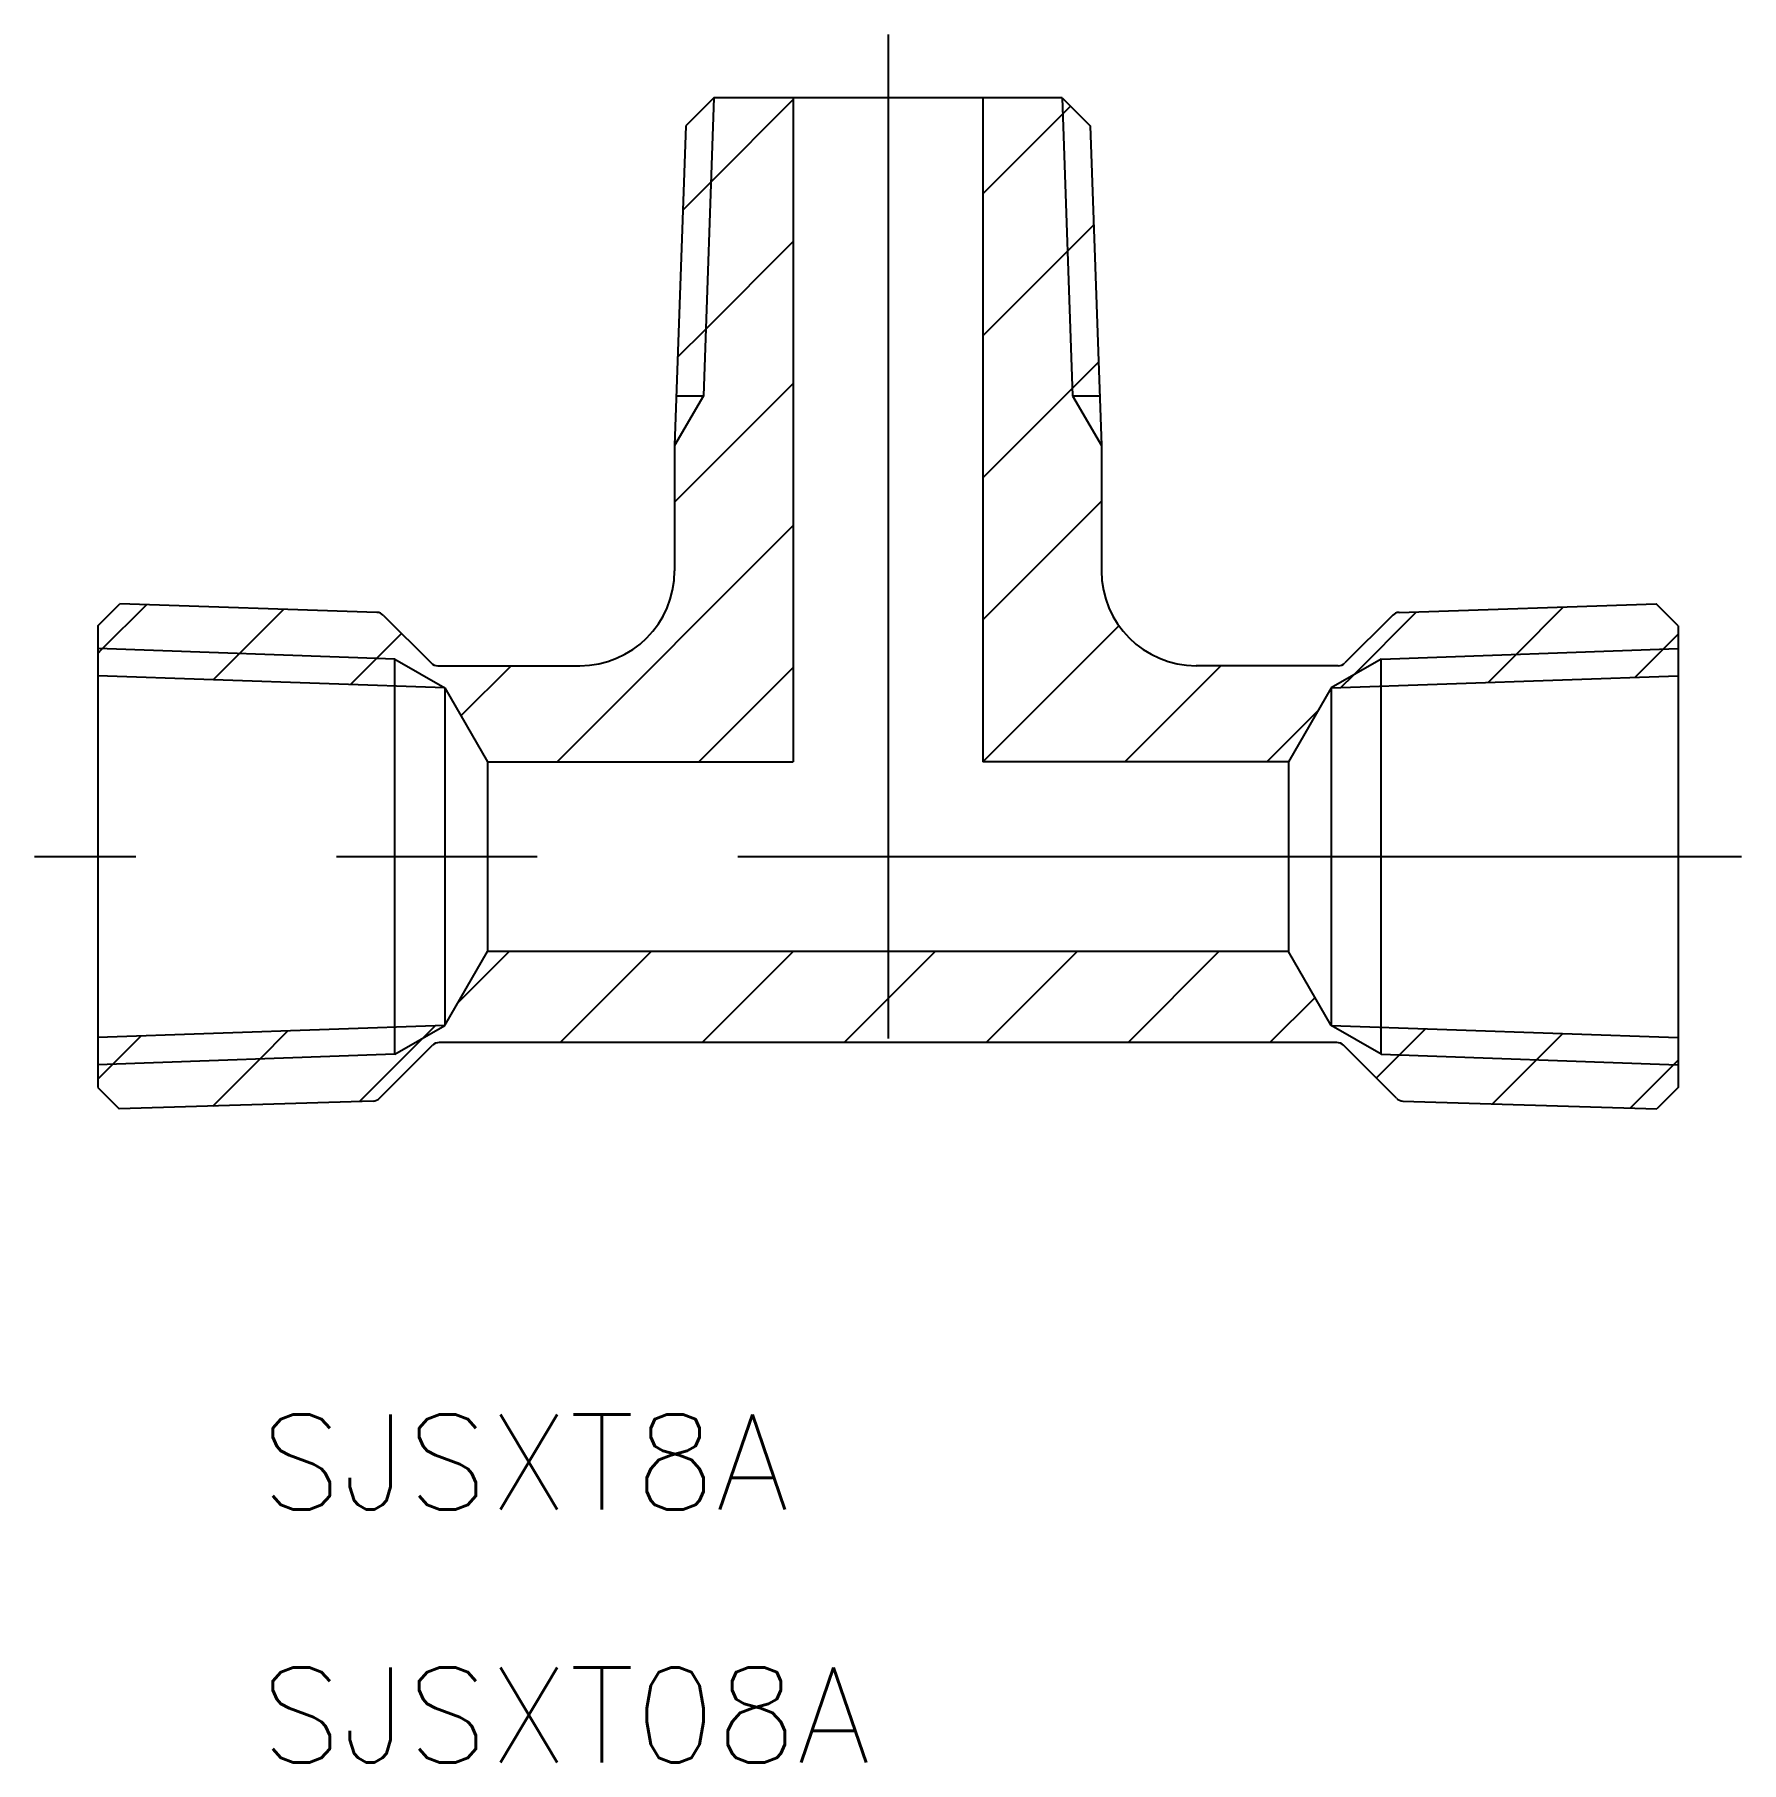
# Model space of a CAD drawing. Extents: x -27 to 27, y -28.6 to 26.
import ezdxf

# ---------------------------------------------------------------- set-up
doc = ezdxf.new("R2010")
doc.units = 0
doc.linetypes.add('CENTER', pattern=[50.8, 31.75, -6.35, 6.35, -6.35])
doc.layers.get('0').update_dxf_attribs({"linetype": 'CONTINUOUS'})
doc.layers.add('CENTER', color=1, linetype='CENTER')
doc.styles.get("Standard").update_dxf_attribs({"font": 'txt.shx', "height": 3, "bigfont": 'bigfont.shx'})

msp = doc.modelspace()

# ---------------------------------------------------------------- linework, layer by layer
at = {"color": 7, "linetype": 'CONTINUOUS'}
for p, q in [((-5.513, 24), (-6.4, 23.113)), ((5.513, 24), (-5.513, 24)), ((-3, 24), (-3, 3)), ((3, 24), (3, 3)), ((5.513, 24), (6.4, 23.113)), ((-6.4, 23.113), (-6.753, 13)), ((6.4, 23.113), (6.753, 13)), ((-6.698, 14.578), (-5.842, 14.578)), ((5.842, 14.578), (6.698, 14.578)), ((-6.753, 13), (-6.753, 9.038)), ((6.753, 13), (6.753, 9.038)), ((-25, 7.3), (-24.301, 7.999)), ((-16.169, 7.724), (-24.301, 7.999)), ((16.169, 7.724), (24.301, 7.999)), ((25, 7.3), (24.301, 7.999)), ((-25, 7.3), (-25, -7.3)), ((-15.967, 7.637), (-14.456, 6.126)), ((15.967, 7.637), (14.456, 6.126)), ((25, 7.3), (25, -7.3)), ((-15.6, -6.25), (-15.6, 6.25)), ((-14.244, 6.038), (-9.753, 6.038)), ((14.244, 6.038), (9.753, 6.038)), ((15.6, -6.25), (15.6, 6.25)), ((-14.022, 5.339), (-25, 5.723)), ((14.022, 5.339), (25, 5.723)), ((-14.022, 5.339), (-14.022, -5.339)), ((-14.022, 5.339), (-12.671, 3)), ((14.022, 5.339), (12.671, 3)), ((14.022, 5.339), (14.022, -5.339)), ((-12.671, 3), (-12.671, -3)), ((-12.671, 3), (-3, 3)), ((12.671, 3), (3, 3)), ((12.671, 3), (12.671, -3)), ((-14.022, -5.339), (-12.671, -3)), ((12.671, -3), (-12.671, -3)), ((14.022, -5.339), (12.671, -3)), ((-14.022, -5.339), (-25, -5.722)), ((14.022, -5.339), (25, -5.722)), ((-16.085, -7.64), (-14.41, -5.965)), ((14.198, -5.877), (-14.198, -5.877)), ((16.085, -7.64), (14.41, -5.965)), ((-25, -7.3), (-24.321, -7.979)), ((25, -7.3), (24.321, -7.979)), ((-16.288, -7.728), (-24.321, -7.979)), ((16.288, -7.728), (24.321, -7.979))]:
    msp.add_line(p, q, dxfattribs=at)
at = {"color": 3, "linetype": 'CONTINUOUS'}
for p, q in [((-5.513, 24), (-5.842, 14.578)), ((-5.606, 21.335), (-3, 23.941)), ((5.513, 24), (5.842, 14.578)), ((5.53, 23.491), (5.776, 23.737)), ((3, 20.961), (5.53, 23.491)), ((-6.493, 20.448), (-5.606, 21.335)), ((5.682, 19.152), (6.509, 19.979)), ((-5.768, 16.682), (-3, 19.451)), ((3, 16.47), (5.682, 19.152)), ((-6.655, 15.796), (-5.768, 16.682)), ((5.833, 14.814), (6.661, 15.641)), ((-6.753, 11.208), (-3, 14.961)), ((3, 11.98), (5.833, 14.814)), ((-5.842, 14.578), (-6.753, 13)), ((5.842, 14.578), (6.753, 13)), ((3, 7.49), (6.753, 11.243)), ((-10.47, 3), (-3, 10.47)), ((-24.857, 6.574), (-23.461, 7.97)), ((-20.519, 6.422), (-19.117, 7.824)), ((14.726, 5.745), (16.723, 7.743)), ((19.87, 6.399), (21.37, 7.9)), ((3, 3), (7.304, 7.304)), ((-15.6, 6.25), (-25, 6.579)), ((-25, 6.431), (-24.857, 6.574)), ((-16.18, 6.271), (-15.391, 7.06)), ((15.6, 6.25), (25, 6.579)), ((23.635, 5.675), (24.522, 6.562)), ((24.522, 6.562), (25, 7.039)), ((-21.346, 5.595), (-20.519, 6.422)), ((-17.007, 5.443), (-16.18, 6.271)), ((-15.6, 6.25), (-14.022, 5.339)), ((-13.509, 4.451), (-11.923, 6.038)), ((7.49, 3), (10.528, 6.038)), ((15.6, 6.25), (14.022, 5.339)), ((18.983, 5.512), (19.87, 6.399)), ((-5.98, 3), (-3, 5.98)), ((14.33, 5.35), (14.726, 5.745)), ((11.98, 3), (13.616, 4.635)), ((-13.616, -4.635), (-11.98, -3)), ((-10.367, -5.877), (-7.49, -3)), ((-5.877, -5.877), (-3, -3)), ((0, -4.49), (1.49, -3)), ((3.104, -5.877), (5.98, -3)), ((7.594, -5.877), (10.47, -3)), ((-1.387, -5.877), (0, -4.49)), ((12.084, -5.877), (13.509, -4.451)), ((-15.6, -6.25), (-14.022, -5.339)), ((-14.726, -5.745), (-14.33, -5.35)), ((15.6, -6.25), (14.022, -5.339)), ((16.18, -6.271), (17.007, -5.443)), ((-24.522, -6.562), (-23.635, -5.675)), ((-19.87, -6.399), (-18.983, -5.512)), ((-16.722, -7.741), (-14.726, -5.745)), ((20.519, -6.422), (21.346, -5.595)), ((-15.6, -6.25), (-25, -6.579)), ((-21.357, -7.886), (-19.87, -6.399)), ((15.448, -7.003), (16.18, -6.271)), ((15.6, -6.25), (25, -6.579)), ((19.124, -7.816), (20.519, -6.422)), ((24.857, -6.574), (25, -6.431)), ((-25, -7.039), (-24.522, -6.562)), ((23.478, -7.953), (24.857, -6.574))]:
    msp.add_line(p, q, dxfattribs=at)
at = {"color": 7, "linetype": 'CONTINUOUS'}
for centre, radius, start, end in [((-9.753, 9.038), 3, 270, 360), ((9.753, 9.038), 3, 180, 270), ((-16.179, 7.425), 0.3, 45, 88.068), ((-16.179, 7.425), 0.3, 45, 88.068), ((16.179, 7.425), 0.3, 91.932, 135), ((16.179, 7.425), 0.3, 91.932, 135), ((-14.244, 6.338), 0.3, 225, 270), ((14.244, 6.338), 0.3, 270, 315), ((-14.198, -6.177), 0.3, 90, 135), ((14.198, -6.177), 0.3, 45, 90), ((-16.297, -7.428), 0.3, 271.7899, 315), ((16.297, -7.428), 0.3, 225, 268.2101)]:
    msp.add_arc(centre, radius, start, end, dxfattribs=at)
at = {"layer": 'CENTER', "color": 1, "linetype": 'CENTER'}
for p, q in [((0, 26), (0, -7.877)), ((27, 0), (-27, 0))]:
    msp.add_line(p, q, dxfattribs=at)

# ---------------------------------------------------------------- texts
at = {"color": 7, "linetype": 'CONTINUOUS'}
for s, p in [('SJSXT8A', (-19.849, -20.645)), ('SJSXT08A', (-19.849, -28.645))]:
    msp.add_text(s, height=3, dxfattribs=at).set_placement(p)

doc.saveas('drawing.dxf')
